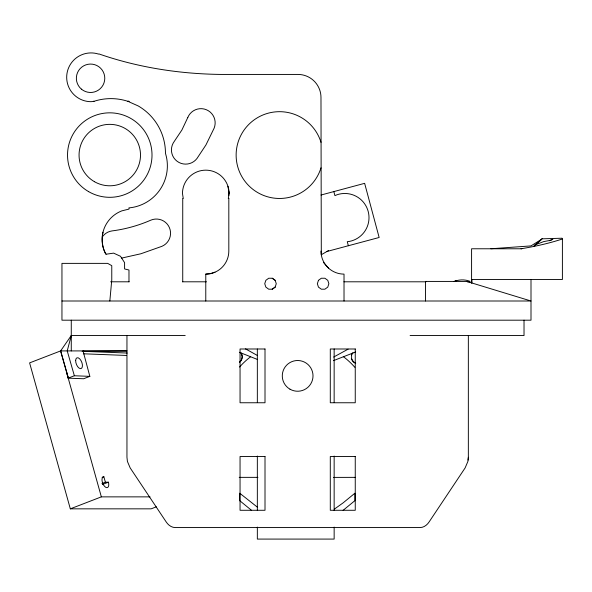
<?xml version="1.0" encoding="UTF-8"?>
<svg xmlns="http://www.w3.org/2000/svg" width="592" height="592" viewBox="0 0 592 592"><rect width="100%" height="100%" fill="white"/><g stroke="black" fill="none" stroke-linecap="round" stroke-linejoin="round"><path stroke-width="0.89" d="M71.269 350.915L71.269 320.191M126.954 335.553L126.954 457.276L127.421 461.471L130.181 467.924L166.189 521.937C168.202 525.023 171.532 527.613 175.365 527.561L419.935 527.561C423.768 527.613 427.098 525.023 429.111 521.937L465.12 467.924L467.88 461.471L468.346 457.276L468.346 335.553M468.139 460.088L468.346 457.276M109.838 301.002L111.77 279.875L111.77 265.66L107.67 263.373L61.953 263.373L61.953 320.191L531.002 320.191L531.002 279.498M102.986 232.205C101.424 239.442 102.201 248.277 106.109 254.212L113.605 253.132L120.494 256.277L124.586 262.648L124.586 268.938L128.975 270.019L128.975 281.799M227.942 186.273L229.089 193.473L228.297 198.468L228.815 198.468M185.2 335.553L71.269 335.553L67.229 350.915L74.363 375.757L89.843 376.364L83.05 350.915M320.982 167.802L320.797 168.483A43.394 43.394 0 0 1 254.02 190.18A43.394 43.394 0 0 1 254.02 119.969A43.394 43.394 0 0 1 320.797 141.666L320.982 142.346M275.162 287.105L276.264 283.716L275.162 280.334L272.283 278.24L268.724 278.24L265.845 280.334L264.742 283.716L265.845 287.105L268.724 289.199L272.283 289.199L275.162 287.105L272.246 289.199M102.423 236.852L102.653 236.437A14.208 14.208 0 0 1 112.021 230.917C125.356 229.2 138.484 225.559 150.805 220.165A14.208 14.208 0 0 1 169.43 227.691A14.208 14.208 0 0 1 161.905 246.324L140.896 253.761L121.656 258.09M352.95 352.699L351.604 355.037L351.604 358.634L353.402 361.756L355.74 363.103M156.325 506.841L151.152 508.839L70.322 508.839L29.6 362.889L60.628 350.915L71.269 335.553M239.457 362.297L241.395 360.424L242.394 356.961L241.529 353.468M533.629 246.361L542.154 238.524M533.673 246.435L541.665 239.412M343.108 510.319L354.911 500.647L354.911 493.203L343.108 502.874L334.295 509.172M328.567 250.549L321.308 254.738L320.982 97.473A23.044 23.044 0 0 0 297.939 74.429L220.727 74.429C179.406 73.911 138.069 67.518 98.975 53.939L98.605 54.109A24.383 24.383 0 0 0 66.985 73.482A24.383 24.383 0 0 0 91.064 101.683L94.076 101.291A54.471 54.471 0 0 1 127.82 101.306L128.975 101.313L128.975 101.824L138.188 105.931A54.531 54.531 0 0 1 165.457 153.15L166.448 157.043A42.239 42.239 0 0 1 129.552 207.836L128.975 207.836L128.975 209.094L121.922 210.833A30.717 30.717 0 0 0 105.613 253.835L106.109 254.212M333.644 357.057L348.111 349.162M549.509 240.752L552.876 239.294L549.864 240.441L543.715 241.595L534.842 244.977M66.408 371.591L68.154 378.155L74.363 375.757M333.4 360.661L355.659 351.981M89.843 376.364L83.642 378.754L68.154 378.155M454.205 281.548L456.166 280.786L454.212 281.489A21.12 21.12 0 0 1 468.427 280.786L469.981 281.341L469.981 281.799L467.221 281.799M102.127 477.389L103.852 476.723L105.383 482.199L108.41 482.199A5.757 2.879 68.9 0 1 106.908 487.667A5.757 2.879 68.9 0 1 102.349 482.199A5.757 2.879 68.9 0 1 103.852 476.723M101.935 483.523L105.383 482.199M102.379 484.522L108.41 482.199M70.322 508.839L101.35 496.866L150.035 496.866M215.014 272.179L210.567 273.615L205.779 274.118L205.779 301.002M490.901 248.773L531.009 245.895L542.331 238.82L562.067 238.213L562.4 238.983C548.895 243.43 535.124 246.45 521.019 248.773M320.982 195.034L364.635 183.335L379.146 237.488L326.969 251.474M83.028 351.241L126.777 350.952M333.511 477.404L355.422 477.359M93.418 101.313L94.032 101.313M521.878 248.773L471.587 248.773L471.587 283.08M323.602 262.596L328.656 268.243M471.587 279.498L562.4 279.498L562.4 238.983M110.637 281.799L129.16 281.799M182.499 281.799L206.438 281.799M343.915 281.799L425.944 281.799M61.953 301.002L531.002 301.002L466.777 281.422L425.507 281.422L425.507 301.002M410.101 335.553L524.024 335.553L524.024 320.191M101.35 496.866L60.628 350.915L126.954 350.915M239.205 477.359L257.934 477.359M127.776 101.291L128.975 101.313M82.125 351.293L127.236 353.047M83.346 353.787L126.614 355.466M239.368 352.277L257.416 359.448M245.51 348.866L257.513 355.548M257.638 507.366L239.708 493.203L239.708 500.647L251.511 510.319M272.246 278.24L275.162 280.334M60.628 350.915L68.406 378.059M333.844 191.586L334.924 195.619L337.092 194.738A24.191 24.191 0 0 1 368.18 211.403A24.191 24.191 0 0 1 349.591 241.381L347.275 241.699L348.355 245.739M471.92 279.498L471.92 283.057M344.019 301.002L344.019 274.118A23.044 23.044 0 0 1 320.982 251.075M334.147 348.984L334.147 402.508M334.147 456.032L334.147 510.482M334.147 527.087L334.147 539.083L257.342 539.083L257.342 527.087M257.342 348.984L257.342 402.508M257.342 456.032L257.342 510.482M228.815 191.778L228.815 195.589M228.815 198.357L228.815 251.075A23.044 23.044 0 0 1 205.779 274.118M182.736 281.799L182.736 198.468L183.254 198.468L182.469 193.473A23.31 23.31 0 0 1 205.779 170.163A23.31 23.31 0 0 1 229.089 193.473M355.415 363.177A6.956 6.956 0 0 1 351.345 358.545M351.345 354.941A6.956 6.956 0 0 1 352.04 353.269M240.996 352.884A6.956 6.956 0 0 1 239.708 361.978M343.323 356.613A76.775 76.775 0 0 1 354.845 367.314M239.568 367.033A76.805 76.805 0 0 1 250.438 356.909M187.775 117.542L181.922 129.959L174.3 141.362A14.208 14.208 0 0 0 177.097 161.261A14.208 14.208 0 0 0 196.995 158.464L205.972 144.899L214.119 128.19A14.208 14.208 0 0 0 206.268 109.69A14.208 14.208 0 0 0 187.775 117.542M318.452 280.334L317.356 283.716L318.452 287.105L321.33 289.199L324.897 289.199L327.776 287.105L328.871 283.716L327.776 280.334L324.897 278.24L321.33 278.24L318.452 280.334M265.009 348.991L240.049 348.991L240.049 402.76L265.009 402.76L265.009 348.991M355.252 348.991L330.292 348.991L330.292 402.76L355.252 402.76L355.252 348.991M265.009 456.521L240.049 456.521L240.049 510.282L265.009 510.282L265.009 456.521M355.252 456.521L330.292 456.521L330.292 510.282L355.252 510.282L355.252 456.521M81.437 89.155A14.208 14.208 0 0 0 104.562 80.741A14.208 14.208 0 0 0 85.714 64.92A14.208 14.208 0 0 0 81.437 89.155M88.652 191.653A42.239 42.239 0 0 0 152.011 155.074A42.239 42.239 0 0 0 88.652 118.489A42.239 42.239 0 0 0 88.652 191.653M94.409 181.677A30.725 30.725 0 0 0 140.496 155.074A30.725 30.725 0 0 0 94.409 128.471A30.725 30.725 0 0 0 94.409 181.677M75.665 360.313A5.757 2.879 68.9 0 0 80.49 368.661A5.757 2.879 68.9 0 0 80.993 360.587A5.757 2.879 68.9 0 0 75.665 360.313M289.969 389.181A15.362 15.362 0 0 0 313.013 375.876A15.362 15.362 0 0 0 289.969 362.57A15.362 15.362 0 0 0 289.969 389.181"/></g></svg>
